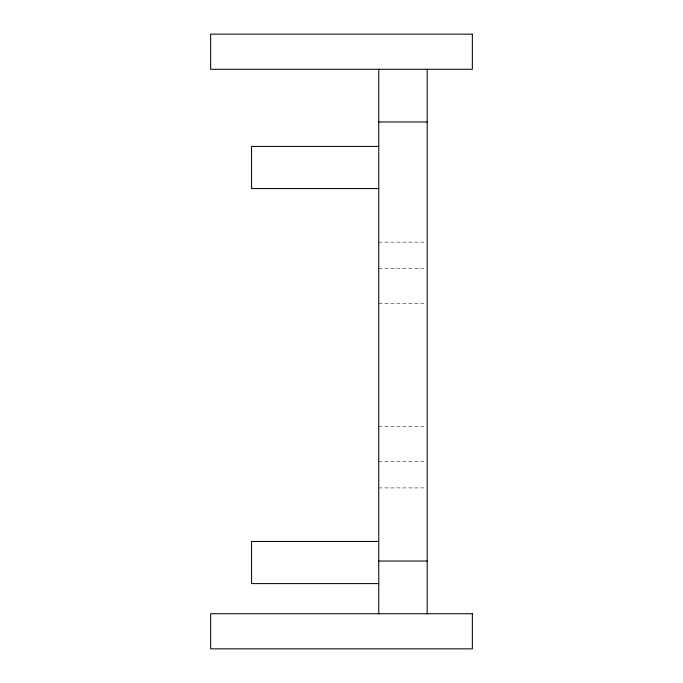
<?xml version="1.0" encoding="UTF-8"?>
<svg xmlns="http://www.w3.org/2000/svg" width="683" height="683" viewBox="0 0 683 683"><rect width="100%" height="100%" fill="white"/><g stroke="black" fill="none" stroke-linecap="round" stroke-linejoin="round"><path stroke-width="0.51" stroke-dasharray="3.42 2.56" d="M378.758 242.124L426.132 242.124M378.758 268.453L426.132 268.453M378.758 303.568L426.132 303.568M378.758 426.465L426.132 426.465M378.758 461.58L426.132 461.58M378.758 487.918L426.132 487.918"/><path stroke-width="1.02" d="M378.758 121.967L427.182 121.967M378.758 146.435L251.557 146.435L251.557 188.576L378.758 188.576M378.758 541.465L251.557 541.465L251.557 583.598L378.758 583.598M378.758 561.033L427.182 561.033M427.182 69.273L427.182 613.727M378.758 69.273L378.758 613.727M472.346 34.15L210.654 34.15L210.654 69.273L472.346 69.273L472.346 34.15M472.346 613.727L210.654 613.727L210.654 648.85L472.346 648.85L472.346 613.727"/></g></svg>
